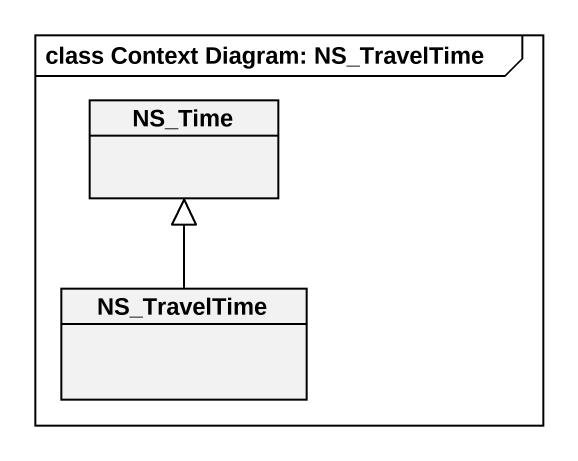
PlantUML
@startuml
mainframe class Context Diagram: NS_TravelTime
hide circle
hide empty members
class NS_Time
class NS_TravelTime
NS_TravelTime -up-|> NS_Time
@enduml
